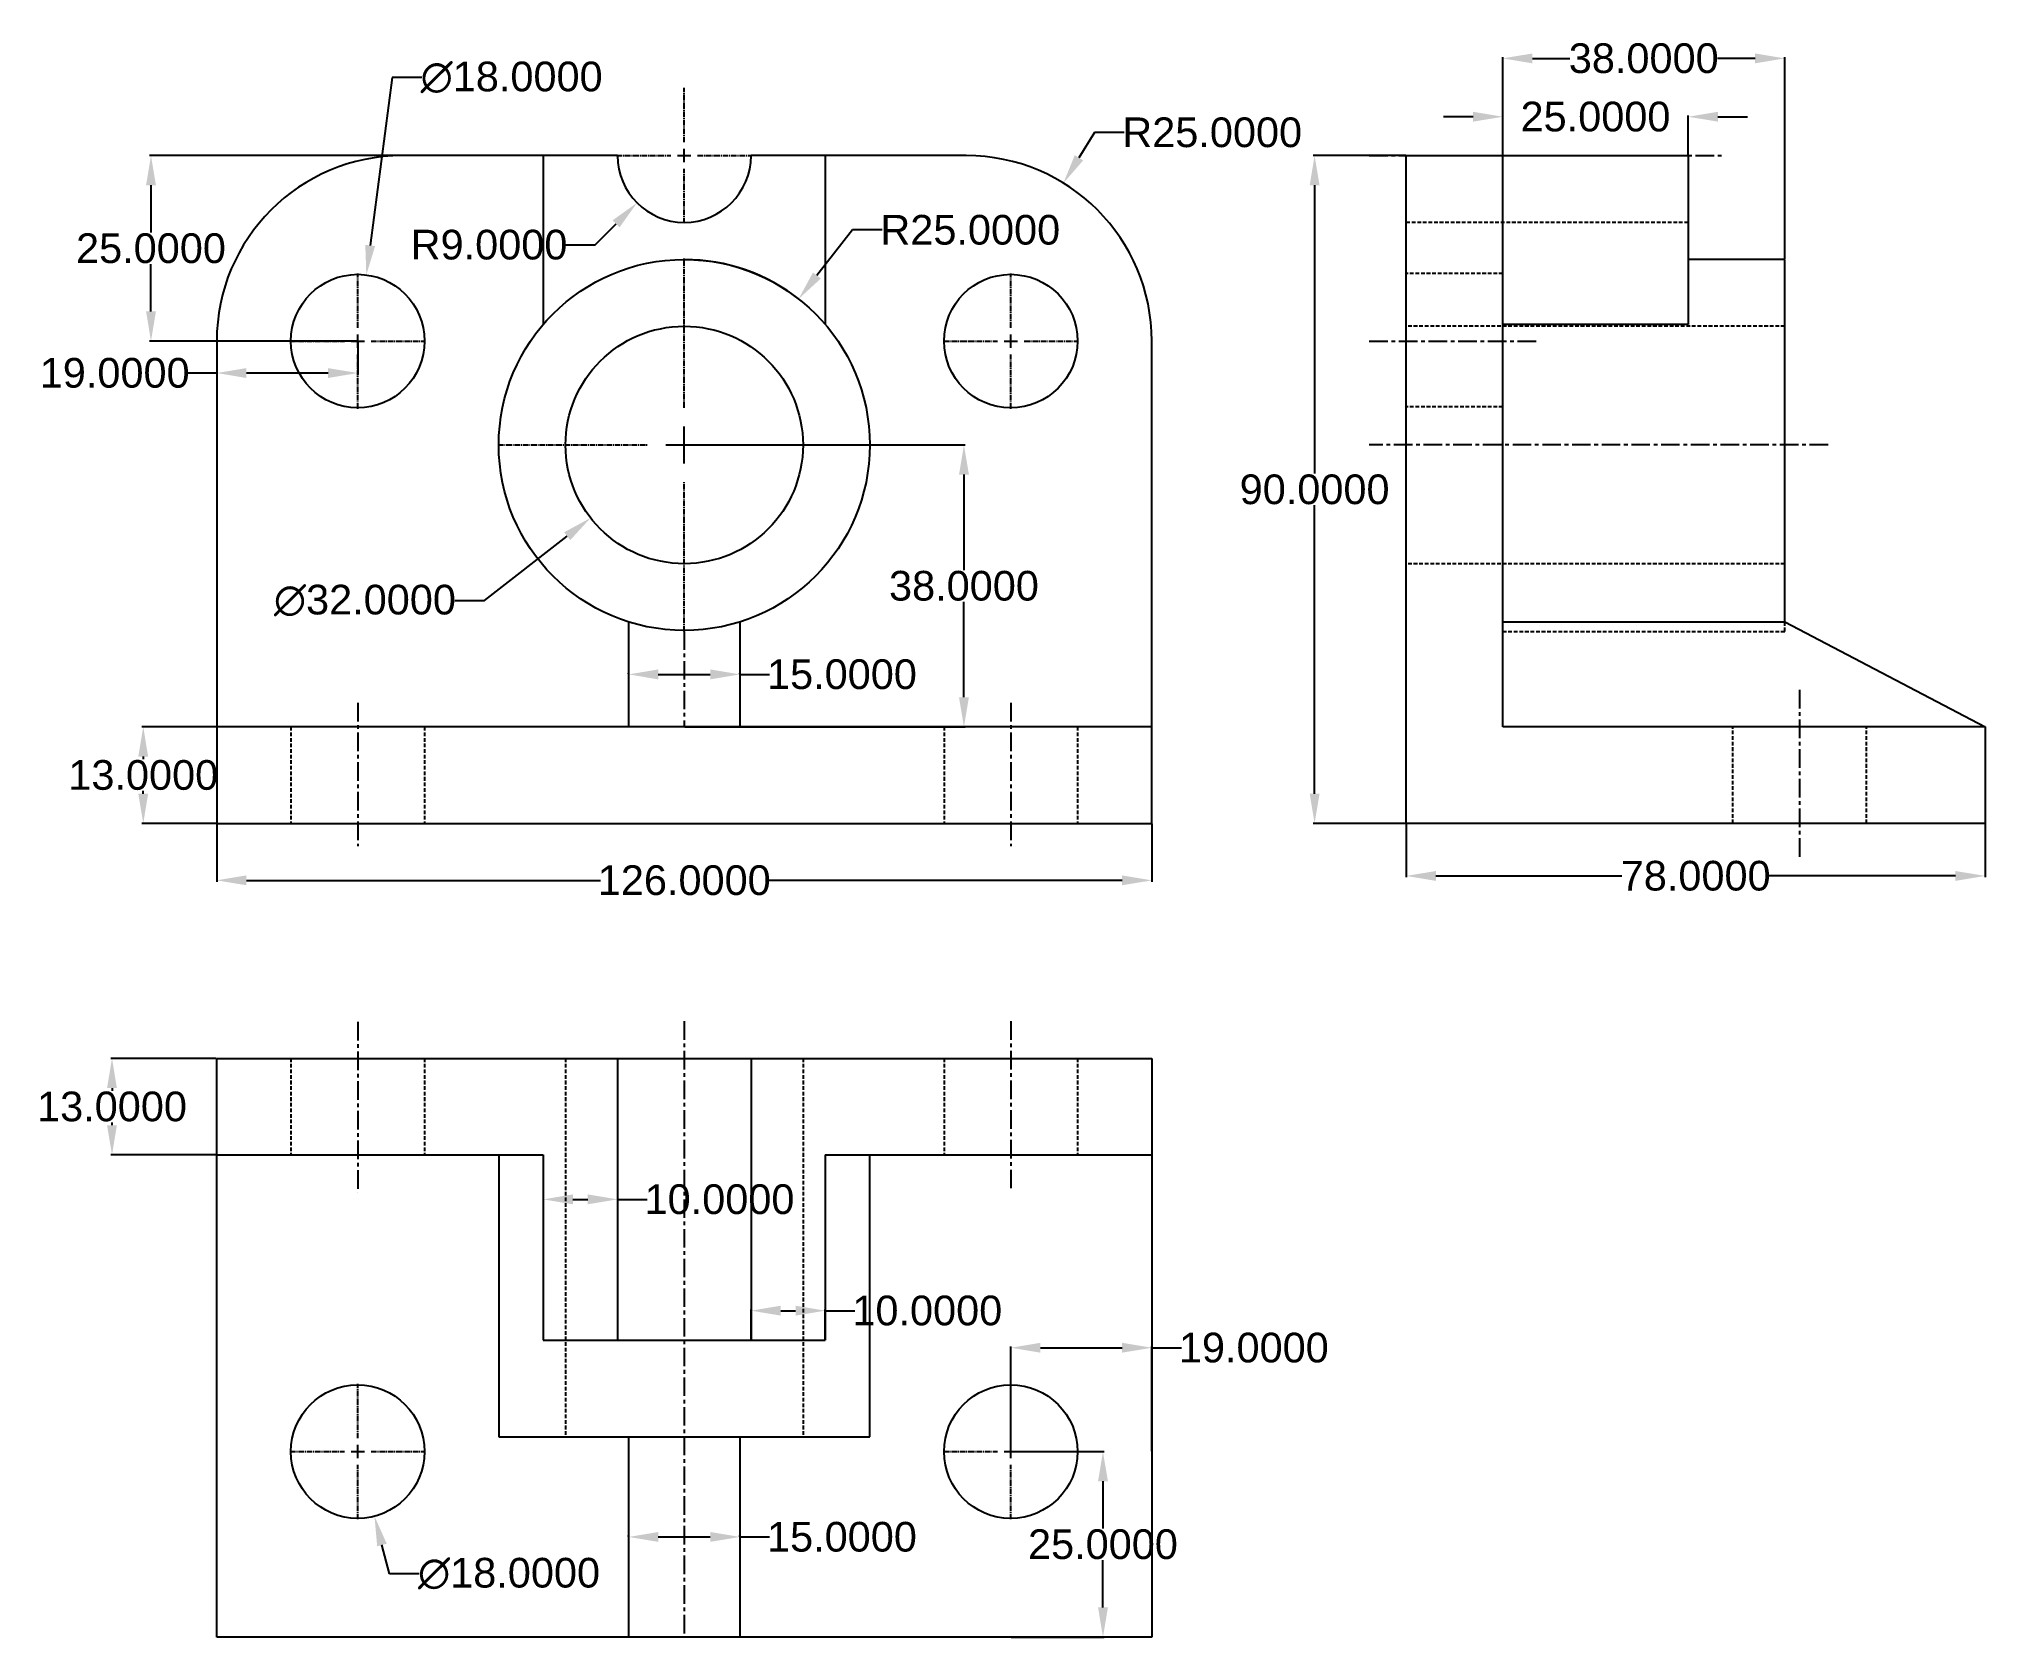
# Model space of a CAD drawing. Header units: inches. Extents: x -20 to 242, y -106 to 109.
import ezdxf

# ---------------------------------------------------------------- set-up
doc = ezdxf.new("R2010")
doc.units = ezdxf.units.IN
doc.header["$MEASUREMENT"] = 0
for name, pattern in [('CENTER2', [1.125, 0.75, -0.125, 0.125, -0.125]), ('CENTERX2', [4, 2.5, -0.5, 0.5, -0.5]), ('HIDDENX2', [0.75, 0.5, -0.25])]:
    doc.linetypes.add(name, pattern=pattern)
doc.layers.add('Layer1', color=130, linetype='HIDDENX2')
doc.layers.add('Layer2', color=20, linetype='CENTERX2')
doc.styles.get("Standard").update_dxf_attribs({"font": 'arial.ttf'})
doc.dimstyles.get("Standard").update_dxf_attribs({"dimtxt": 4, "dimasz": 4, "dimexe": 0.18, "dimexo": 0.0625, "dimgap": 0.09, "dimtad": 0, "dimtih": 1, "dimtoh": 1, "dimdec": 4, "dimzin": 0, "dimdsep": 46, "dimtxsty": 'Standard', "dimcen": 0.09, "dimclrd": 3, "dimclrt": 2, "dimadec": 0, "dimazin": 0, "dimtfac": 1, "dimtdec": 4, "dimtofl": 0, "dimtmove": 0, "dimatfit": 3, "dimfxl": 1, "dimtolj": 1, "dimtzin": 0, "dimarcsym": 0})

# ---------------------------------------------------------------- blocks, each defined once
blk = doc.blocks.new('*U1')
at = {"layer": 'Layer2', "color": 0, "linetype": 'CENTER2', "transparency": 16777216}
for p, q in [((0, 1.8), (0, 9.12)), ((-9.12, 0), (-1.8, 0)), ((1.8, 0), (9.12, 0)), ((0, -9.12), (0, -1.8))]:
    blk.add_line(p, q, dxfattribs=at)
at = {"layer": 'Layer2', "color": 0, "linetype": 'Continuous', "transparency": 16777216}
for p, q in [((-0.9, 0), (0.9, 0)), ((0, -0.9), (0, 0.9))]:
    blk.add_line(p, q, dxfattribs=at)
blk = doc.blocks.new('*U2')
at = {"layer": 'Layer2', "color": 0, "linetype": 'CENTER2', "transparency": 16777216}
for p, q in [((0, 1.8), (0, 9.12)), ((-9.12, 0), (-1.8, 0)), ((1.8, 0), (9.12, 0)), ((0, -9.12), (0, -1.8))]:
    blk.add_line(p, q, dxfattribs=at)
at = {"layer": 'Layer2', "color": 0, "linetype": 'Continuous', "transparency": 16777216}
for p, q in [((-0.9, 0), (0.9, 0)), ((0, -0.9), (0, 0.9))]:
    blk.add_line(p, q, dxfattribs=at)
blk = doc.blocks.new('*U3')
at = {"layer": 'Layer2', "color": 0, "linetype": 'CENTER2', "transparency": 16777216}
for p, q in [((0, 5), (0, 25.12)), ((-25.12, 0), (-5, 0)), ((5, 0), (25.12, 0)), ((0, -25.12), (0, -5))]:
    blk.add_line(p, q, dxfattribs=at)
at = {"layer": 'Layer2', "color": 0, "linetype": 'Continuous', "transparency": 16777216}
for p, q in [((-2.5, 0), (2.5, 0)), ((0, -2.5), (0, 2.5))]:
    blk.add_line(p, q, dxfattribs=at)
blk = doc.blocks.new('*U4')
at = {"layer": 'Layer2', "color": 0, "linetype": 'CENTER2', "transparency": 16777216}
for p, q in [((0, 1.8), (0, 9.12)), ((-9.12, 0), (-1.8, 0)), ((1.8, 0), (9.12, 0)), ((0, -9.12), (0, -1.8))]:
    blk.add_line(p, q, dxfattribs=at)
at = {"layer": 'Layer2', "color": 0, "linetype": 'Continuous', "transparency": 16777216}
for p, q in [((-0.9, 0), (0.9, 0)), ((0, -0.9), (0, 0.9))]:
    blk.add_line(p, q, dxfattribs=at)
blk = doc.blocks.new('*U5')
at = {"layer": 'Layer2', "color": 0, "linetype": 'CENTER2', "transparency": 16777216}
for p, q in [((0, 1.8), (0, 9.12)), ((-9.12, 0), (-1.8, 0)), ((1.8, 0), (9.12, 0)), ((0, -9.12), (0, -1.8))]:
    blk.add_line(p, q, dxfattribs=at)
at = {"layer": 'Layer2', "color": 0, "linetype": 'Continuous', "transparency": 16777216}
for p, q in [((-0.9, 0), (0.9, 0)), ((0, -0.9), (0, 0.9))]:
    blk.add_line(p, q, dxfattribs=at)
blk = doc.blocks.new('*U6')
at = {"layer": 'Layer2', "color": 0, "linetype": 'CENTER2', "transparency": 16777216}
for p, q in [((0, 1.8), (0, 9.12)), ((-9.12, 0), (-1.8, 0)), ((1.8, 0), (9.12, 0)), ((0, -9.12), (0, -1.8))]:
    blk.add_line(p, q, dxfattribs=at)
at = {"layer": 'Layer2', "color": 0, "linetype": 'Continuous', "transparency": 16777216}
for p, q in [((-0.9, 0), (0.9, 0)), ((0, -0.9), (0, 0.9))]:
    blk.add_line(p, q, dxfattribs=at)
blk = doc.blocks.new('*D9')
at = {"color": 3, "lineweight": -2, "transparency": 16777216}
for p, q in [((89.74, 83.46), (84.93, 77.32)), ((93.74, 83.46), (89.74, 83.46))]:
    blk.add_line(p, q, dxfattribs=at)
at = {"color": 0, "lineweight": -2, "transparency": 16777216}
for p, q in [((66.96, 54.48), (67.14, 54.48)), ((67.05, 54.39), (67.05, 54.57))]:
    blk.add_line(p, q, dxfattribs=at)
blk.add_arc((67.05, 54.48), 25, 51.53, 89.8568, dxfattribs=at)
at = {"color": 3, "transparency": 16777216}
blk.add_solid([(84.4, 77.73), (85.45, 76.91), (82.46, 74.17)], dxfattribs=at)
at = {"layer": 'Defpoints', "color": 0, "transparency": 16777216}
for p in [(82.46, 74.17), (67.05, 54.48)]:
    blk.add_point(p, dxfattribs=at)
at = {"color": 2, "transparency": 16777216, "insert": (105.59, 83.46), "char_height": 4, "attachment_point": 5}
blk.add_mtext('\\A1;R25.0000', dxfattribs=at)
blk = doc.blocks.new('*D10')
at = {"color": 0, "lineweight": -2, "transparency": 16777216}
for p, q in [((66.96, 54.48), (67.14, 54.48)), ((67.05, 54.39), (67.05, 54.57))]:
    blk.add_line(p, q, dxfattribs=at)
at = {"color": 3, "lineweight": -2, "transparency": 16777216}
for p, q in [((40.13, 33.51), (51.28, 42.19)), ((36.13, 33.51), (40.13, 33.51))]:
    blk.add_line(p, q, dxfattribs=at)
at = {"color": 3, "transparency": 16777216}
blk.add_solid([(50.87, 42.72), (51.69, 41.66), (54.43, 44.65)], dxfattribs=at)
at = {"layer": 'Defpoints', "color": 0, "transparency": 16777216}
for p in [(79.67, 64.32), (54.43, 44.65)]:
    blk.add_point(p, dxfattribs=at)
at = {"color": 2, "transparency": 16777216, "insert": (24.02, 33.51), "char_height": 4, "attachment_point": 5}
blk.add_mtext('\\A1;∅32.0000', dxfattribs=at)
blk = doc.blocks.new('*D11')
at = {"color": 0, "lineweight": -2, "transparency": 16777216}
for p, q in [((66.96, 93.48), (67.14, 93.48)), ((67.05, 93.39), (67.05, 93.57))]:
    blk.add_line(p, q, dxfattribs=at)
at = {"color": 3, "lineweight": -2, "transparency": 16777216}
for p, q in [((55.04, 81.46), (57.86, 84.29)), ((51.04, 81.46), (55.04, 81.46))]:
    blk.add_line(p, q, dxfattribs=at)
at = {"color": 3, "transparency": 16777216}
blk.add_solid([(57.39, 84.76), (58.33, 83.81), (60.69, 87.12)], dxfattribs=at)
at = {"layer": 'Defpoints', "color": 0, "transparency": 16777216}
for p in [(67.05, 93.48), (60.69, 87.12)]:
    blk.add_point(p, dxfattribs=at)
at = {"color": 2, "transparency": 16777216, "insert": (40.74, 81.46), "char_height": 4, "attachment_point": 5}
blk.add_mtext('\\A1;R9.0000', dxfattribs=at)
blk = doc.blocks.new('*D12')
at = {"color": 3, "lineweight": -2, "transparency": 16777216}
for p, q in [((122.33, 96.6), (120.24, 93.19)), ((126.33, 96.6), (122.33, 96.6))]:
    blk.add_line(p, q, dxfattribs=at)
at = {"color": 0, "lineweight": -2, "transparency": 16777216}
for p, q in [((104.96, 68.48), (105.14, 68.48)), ((105.05, 68.39), (105.05, 68.57))]:
    blk.add_line(p, q, dxfattribs=at)
at = {"color": 3, "transparency": 16777216}
blk.add_solid([(119.67, 93.54), (120.81, 92.84), (118.14, 89.78)], dxfattribs=at)
at = {"layer": 'Defpoints', "color": 0, "transparency": 16777216}
for p in [(118.14, 89.78), (105.05, 68.48)]:
    blk.add_point(p, dxfattribs=at)
at = {"color": 2, "transparency": 16777216, "insert": (138.19, 96.6), "char_height": 4, "attachment_point": 5}
blk.add_mtext('\\A1;R25.0000', dxfattribs=at)
blk = doc.blocks.new('*D13')
at = {"color": 0, "lineweight": -2, "transparency": 16777216}
for p, q in [((4.05, 68.42), (4.05, 64)), ((23.05, 68.42), (23.05, 64))]:
    blk.add_line(p, q, dxfattribs=at)
at = {"color": 3, "lineweight": -2, "transparency": 16777216}
for p, q in [((4.05, 64.18), (0.05, 64.18)), ((19.05, 64.18), (8.05, 64.18))]:
    blk.add_line(p, q, dxfattribs=at)
at = {"color": 3, "transparency": 16777216}
for points in [[(8.05, 64.84), (8.05, 63.51), (4.05, 64.18)], [(19.05, 64.84), (19.05, 63.51), (23.05, 64.18)]]:
    blk.add_solid(points, dxfattribs=at)
at = {"layer": 'Defpoints', "color": 0, "transparency": 16777216}
for p in [(4.05, 68.48), (23.05, 68.48), (4.05, 64.18)]:
    blk.add_point(p, dxfattribs=at)
at = {"color": 2, "transparency": 16777216, "insert": (-9.7, 64.18), "char_height": 4, "attachment_point": 5}
blk.add_mtext('\\A1;19.0000', dxfattribs=at)
blk = doc.blocks.new('*D14')
at = {"color": 0, "lineweight": -2, "transparency": 16777216}
for p, q in [((28.99, 93.48), (-4.99, 93.48)), ((22.99, 68.48), (-4.99, 68.48))]:
    blk.add_line(p, q, dxfattribs=at)
at = {"color": 3, "lineweight": -2, "transparency": 16777216}
for p, q in [((-4.81, 89.48), (-4.81, 83.12)), ((-4.81, 72.48), (-4.81, 78.85))]:
    blk.add_line(p, q, dxfattribs=at)
at = {"color": 3, "transparency": 16777216}
for points in [[(-5.47, 89.48), (-4.14, 89.48), (-4.81, 93.48)], [(-5.47, 72.48), (-4.14, 72.48), (-4.81, 68.48)]]:
    blk.add_solid(points, dxfattribs=at)
at = {"layer": 'Defpoints', "color": 0, "transparency": 16777216}
for p in [(-4.81, 93.48), (29.05, 93.48), (23.05, 68.48)]:
    blk.add_point(p, dxfattribs=at)
at = {"color": 2, "transparency": 16777216, "insert": (-4.81, 80.98), "char_height": 4, "attachment_point": 5}
blk.add_mtext('\\A1;25.0000', dxfattribs=at)
blk = doc.blocks.new('*D15')
at = {"color": 0, "lineweight": -2, "transparency": 16777216}
for p, q in [((4.05, 3.42), (4.05, -4.38)), ((130.05, 3.42), (130.05, -4.38))]:
    blk.add_line(p, q, dxfattribs=at)
at = {"color": 3, "lineweight": -2, "transparency": 16777216}
for p, q in [((8.05, -4.2), (55.75, -4.2)), ((126.05, -4.2), (78.36, -4.2))]:
    blk.add_line(p, q, dxfattribs=at)
at = {"color": 3, "transparency": 16777216}
for points in [[(8.05, -3.53), (8.05, -4.86), (4.05, -4.2)], [(126.05, -3.53), (126.05, -4.86), (130.05, -4.2)]]:
    blk.add_solid(points, dxfattribs=at)
at = {"layer": 'Defpoints', "color": 0, "transparency": 16777216}
for p in [(4.05, 3.48), (130.05, 3.48), (130.05, -4.2)]:
    blk.add_point(p, dxfattribs=at)
at = {"color": 2, "transparency": 16777216, "insert": (67.05, -4.2), "char_height": 4, "attachment_point": 5}
blk.add_mtext('\\A1;126.0000', dxfattribs=at)
blk = doc.blocks.new('*D16')
at = {"color": 0, "lineweight": -2, "transparency": 16777216}
for p, q in [((59.55, 23.62), (59.55, 23.74)), ((74.55, 23.62), (74.55, 23.74))]:
    blk.add_line(p, q, dxfattribs=at)
at = {"color": 3, "lineweight": -2, "transparency": 16777216}
for p, q in [((63.55, 23.56), (70.55, 23.56)), ((74.55, 23.56), (78.55, 23.56))]:
    blk.add_line(p, q, dxfattribs=at)
at = {"color": 3, "transparency": 16777216}
for points in [[(63.55, 24.23), (63.55, 22.89), (59.55, 23.56)], [(70.55, 24.23), (70.55, 22.89), (74.55, 23.56)]]:
    blk.add_solid(points, dxfattribs=at)
at = {"layer": 'Defpoints', "color": 0, "transparency": 16777216}
for p in [(59.55, 23.56), (74.55, 23.56), (74.55, 23.56)]:
    blk.add_point(p, dxfattribs=at)
at = {"color": 2, "transparency": 16777216, "insert": (88.3, 23.56), "char_height": 4, "attachment_point": 5}
blk.add_mtext('\\A1;15.0000', dxfattribs=at)
blk = doc.blocks.new('*D17')
at = {"color": 0, "lineweight": -2, "transparency": 16777216}
for p, q in [((67.11, 54.48), (104.92, 54.48)), ((67.11, 16.48), (104.92, 16.48))]:
    blk.add_line(p, q, dxfattribs=at)
at = {"color": 3, "lineweight": -2, "transparency": 16777216}
for p, q in [((104.74, 50.48), (104.74, 37.62)), ((104.74, 20.48), (104.74, 33.35))]:
    blk.add_line(p, q, dxfattribs=at)
at = {"color": 3, "transparency": 16777216}
for points in [[(104.07, 50.48), (105.41, 50.48), (104.74, 54.48)], [(104.07, 20.48), (105.41, 20.48), (104.74, 16.48)]]:
    blk.add_solid(points, dxfattribs=at)
at = {"layer": 'Defpoints', "color": 0, "transparency": 16777216}
for p in [(67.05, 54.48), (67.05, 16.48), (104.74, 16.48)]:
    blk.add_point(p, dxfattribs=at)
at = {"color": 2, "transparency": 16777216, "insert": (104.74, 35.48), "char_height": 4, "attachment_point": 5}
blk.add_mtext('\\A1;38.0000', dxfattribs=at)
blk = doc.blocks.new('*D18')
at = {"color": 0, "lineweight": -2, "transparency": 16777216}
for p, q in [((3.99, 16.48), (-6.03, 16.48)), ((3.99, 3.48), (-6.03, 3.48))]:
    blk.add_line(p, q, dxfattribs=at)
at = {"color": 3, "lineweight": -2, "transparency": 16777216}
for p, q in [((-5.85, 12.48), (-5.85, 12.12)), ((-5.85, 7.48), (-5.85, 7.85))]:
    blk.add_line(p, q, dxfattribs=at)
at = {"color": 3, "transparency": 16777216}
for points in [[(-6.52, 12.48), (-5.19, 12.48), (-5.85, 16.48)], [(-6.52, 7.48), (-5.19, 7.48), (-5.85, 3.48)]]:
    blk.add_solid(points, dxfattribs=at)
at = {"layer": 'Defpoints', "color": 0, "transparency": 16777216}
for p in [(4.05, 16.48), (-5.85, 3.48), (4.05, 3.48)]:
    blk.add_point(p, dxfattribs=at)
at = {"color": 2, "transparency": 16777216, "insert": (-5.85, 9.98), "char_height": 4, "attachment_point": 5}
blk.add_mtext('\\A1;13.0000', dxfattribs=at)
blk = doc.blocks.new('*D19')
at = {"color": 0, "lineweight": -2, "transparency": 16777216}
for p, q in [((164.27, 93.48), (151.81, 93.48)), ((164.27, 3.48), (151.81, 3.48))]:
    blk.add_line(p, q, dxfattribs=at)
at = {"color": 3, "lineweight": -2, "transparency": 16777216}
for p, q in [((151.99, 89.48), (151.99, 50.62)), ((151.99, 7.48), (151.99, 46.35))]:
    blk.add_line(p, q, dxfattribs=at)
at = {"color": 3, "transparency": 16777216}
for points in [[(151.33, 89.48), (152.66, 89.48), (151.99, 93.48)], [(151.33, 7.48), (152.66, 7.48), (151.99, 3.48)]]:
    blk.add_solid(points, dxfattribs=at)
at = {"layer": 'Defpoints', "color": 0, "transparency": 16777216}
for p in [(164.34, 93.48), (151.99, 3.48), (164.34, 3.48)]:
    blk.add_point(p, dxfattribs=at)
at = {"color": 2, "transparency": 16777216, "insert": (151.99, 48.48), "char_height": 4, "attachment_point": 5}
blk.add_mtext('\\A1;90.0000', dxfattribs=at)
blk = doc.blocks.new('*D20')
at = {"color": 3, "lineweight": -2, "transparency": 16777216}
for p, q in [((27.67, 104.02), (24.73, 81.37)), ((31.67, 104.02), (27.67, 104.02))]:
    blk.add_line(p, q, dxfattribs=at)
at = {"color": 0, "lineweight": -2, "transparency": 16777216}
for p, q in [((22.96, 68.48), (23.14, 68.48)), ((23.05, 68.39), (23.05, 68.57))]:
    blk.add_line(p, q, dxfattribs=at)
at = {"color": 3, "transparency": 16777216}
blk.add_solid([(24.07, 81.46), (25.39, 81.29), (24.21, 77.41)], dxfattribs=at)
at = {"layer": 'Defpoints', "color": 0, "transparency": 16777216}
for p in [(24.21, 77.41), (21.89, 59.56)]:
    blk.add_point(p, dxfattribs=at)
at = {"color": 2, "transparency": 16777216, "insert": (43.79, 104.02), "char_height": 4, "attachment_point": 5}
blk.add_mtext('\\A1;∅18.0000', dxfattribs=at)
blk = doc.blocks.new('*D22')
at = {"color": 3, "lineweight": -2, "transparency": 16777216}
for p, q in [((173.34, 98.72), (169.34, 98.72)), ((206.34, 98.72), (210.34, 98.72))]:
    blk.add_line(p, q, dxfattribs=at)
at = {"color": 0, "lineweight": -2, "transparency": 16777216}
for p, q in [((177.34, 93.55), (177.34, 98.9)), ((202.34, 93.55), (202.34, 98.9))]:
    blk.add_line(p, q, dxfattribs=at)
at = {"color": 3, "transparency": 16777216}
for points in [[(173.34, 99.39), (173.34, 98.06), (177.34, 98.72)], [(206.34, 99.39), (206.34, 98.06), (202.34, 98.72)]]:
    blk.add_solid(points, dxfattribs=at)
at = {"layer": 'Defpoints', "color": 0, "transparency": 16777216}
for p in [(202.34, 98.72), (177.34, 93.48), (202.34, 93.48)]:
    blk.add_point(p, dxfattribs=at)
at = {"color": 2, "transparency": 16777216, "insert": (189.84, 98.72), "char_height": 4, "attachment_point": 5}
blk.add_mtext('\\A1;25.0000', dxfattribs=at)
blk = doc.blocks.new('*D23')
at = {"color": 0, "lineweight": -2, "transparency": 16777216}
for p, q in [((177.34, 79.55), (177.34, 106.77)), ((215.34, 79.55), (215.34, 106.77))]:
    blk.add_line(p, q, dxfattribs=at)
at = {"color": 3, "lineweight": -2, "transparency": 16777216}
for p, q in [((181.34, 106.59), (186.4, 106.59)), ((211.34, 106.59), (206.27, 106.59))]:
    blk.add_line(p, q, dxfattribs=at)
at = {"color": 3, "transparency": 16777216}
for points in [[(181.34, 107.25), (181.34, 105.92), (177.34, 106.59)], [(211.34, 107.25), (211.34, 105.92), (215.34, 106.59)]]:
    blk.add_solid(points, dxfattribs=at)
at = {"layer": 'Defpoints', "color": 0, "transparency": 16777216}
for p in [(177.34, 106.59), (177.34, 79.48), (215.34, 79.48)]:
    blk.add_point(p, dxfattribs=at)
at = {"color": 2, "transparency": 16777216, "insert": (196.34, 106.59), "char_height": 4, "attachment_point": 5}
blk.add_mtext('\\A1;38.0000', dxfattribs=at)
blk = doc.blocks.new('*D24')
at = {"color": 0, "lineweight": -2, "transparency": 16777216}
for p, q in [((164.34, 3.42), (164.34, -3.78)), ((242.34, 3.42), (242.34, -3.78))]:
    blk.add_line(p, q, dxfattribs=at)
at = {"color": 3, "lineweight": -2, "transparency": 16777216}
for p, q in [((168.34, -3.6), (193.41, -3.6)), ((238.34, -3.6), (213.26, -3.6))]:
    blk.add_line(p, q, dxfattribs=at)
at = {"color": 3, "transparency": 16777216}
for points in [[(168.34, -2.94), (168.34, -4.27), (164.34, -3.6)], [(238.34, -2.94), (238.34, -4.27), (242.34, -3.6)]]:
    blk.add_solid(points, dxfattribs=at)
at = {"layer": 'Defpoints', "color": 0, "transparency": 16777216}
for p in [(164.34, 3.48), (242.34, 3.48), (242.34, -3.6)]:
    blk.add_point(p, dxfattribs=at)
at = {"color": 2, "transparency": 16777216, "insert": (203.34, -3.6), "char_height": 4, "attachment_point": 5}
blk.add_mtext('\\A1;78.0000', dxfattribs=at)
blk = doc.blocks.new('*D25')
at = {"color": 0, "lineweight": -2, "transparency": 16777216}
for p, q in [((3.99, -28.2), (-10.24, -28.2)), ((3.99, -41.2), (-10.24, -41.2))]:
    blk.add_line(p, q, dxfattribs=at)
at = {"color": 3, "lineweight": -2, "transparency": 16777216}
for p, q in [((-10.06, -32.2), (-10.06, -32.56)), ((-10.06, -37.2), (-10.06, -36.83))]:
    blk.add_line(p, q, dxfattribs=at)
at = {"color": 3, "transparency": 16777216}
for points in [[(-10.73, -32.2), (-9.4, -32.2), (-10.06, -28.2)], [(-10.73, -37.2), (-9.4, -37.2), (-10.06, -41.2)]]:
    blk.add_solid(points, dxfattribs=at)
at = {"layer": 'Defpoints', "color": 0, "transparency": 16777216}
for p in [(4.05, -28.2), (-10.06, -41.2), (4.05, -41.2)]:
    blk.add_point(p, dxfattribs=at)
at = {"color": 2, "transparency": 16777216, "insert": (-10.06, -34.7), "char_height": 4, "attachment_point": 5}
blk.add_mtext('\\A1;13.0000', dxfattribs=at)
blk = doc.blocks.new('*D28')
at = {"color": 0, "lineweight": -2, "transparency": 16777216}
for p, q in [((48.05, -41.26), (48.05, -47.38)), ((58.05, -41.26), (58.05, -47.38))]:
    blk.add_line(p, q, dxfattribs=at)
at = {"color": 3, "lineweight": -2, "transparency": 16777216}
for p, q in [((52.05, -47.2), (54.05, -47.2)), ((58.05, -47.2), (62.05, -47.2))]:
    blk.add_line(p, q, dxfattribs=at)
at = {"color": 3, "transparency": 16777216}
for points in [[(52.05, -46.53), (52.05, -47.86), (48.05, -47.2)], [(54.05, -46.53), (54.05, -47.86), (58.05, -47.2)]]:
    blk.add_solid(points, dxfattribs=at)
at = {"layer": 'Defpoints', "color": 0, "transparency": 16777216}
for p in [(48.05, -41.2), (58.05, -41.2), (58.05, -47.2)]:
    blk.add_point(p, dxfattribs=at)
at = {"color": 2, "transparency": 16777216, "insert": (71.8, -47.2), "char_height": 4, "attachment_point": 5}
blk.add_mtext('\\A1;10.0000', dxfattribs=at)
blk = doc.blocks.new('*D30')
at = {"color": 0, "lineweight": -2, "transparency": 16777216}
for p, q in [((76.05, -66.13), (76.05, -62.02)), ((86.05, -66.13), (86.05, -62.02))]:
    blk.add_line(p, q, dxfattribs=at)
at = {"color": 3, "lineweight": -2, "transparency": 16777216}
for p, q in [((80.05, -62.2), (82.05, -62.2)), ((86.05, -62.2), (90.05, -62.2))]:
    blk.add_line(p, q, dxfattribs=at)
at = {"color": 3, "transparency": 16777216}
for points in [[(80.05, -61.53), (80.05, -62.87), (76.05, -62.2)], [(82.05, -61.53), (82.05, -62.87), (86.05, -62.2)]]:
    blk.add_solid(points, dxfattribs=at)
at = {"layer": 'Defpoints', "color": 0, "transparency": 16777216}
for p in [(86.05, -62.2), (76.05, -66.2), (86.05, -66.2)]:
    blk.add_point(p, dxfattribs=at)
at = {"color": 2, "transparency": 16777216, "insert": (99.8, -62.2), "char_height": 4, "attachment_point": 5}
blk.add_mtext('\\A1;10.0000', dxfattribs=at)
blk = doc.blocks.new('*D31')
at = {"color": 0, "lineweight": -2, "transparency": 16777216}
for p, q in [((111.05, -81.13), (111.05, -67.02)), ((130.05, -81.13), (130.05, -67.02))]:
    blk.add_line(p, q, dxfattribs=at)
at = {"color": 3, "lineweight": -2, "transparency": 16777216}
for p, q in [((115.05, -67.2), (126.05, -67.2)), ((130.05, -67.2), (134.05, -67.2))]:
    blk.add_line(p, q, dxfattribs=at)
at = {"color": 3, "transparency": 16777216}
for points in [[(115.05, -66.53), (115.05, -67.86), (111.05, -67.2)], [(126.05, -66.53), (126.05, -67.86), (130.05, -67.2)]]:
    blk.add_solid(points, dxfattribs=at)
at = {"layer": 'Defpoints', "color": 0, "transparency": 16777216}
for p in [(130.05, -67.2), (111.05, -81.2), (130.05, -81.2)]:
    blk.add_point(p, dxfattribs=at)
at = {"color": 2, "transparency": 16777216, "insert": (143.8, -67.2), "char_height": 4, "attachment_point": 5}
blk.add_mtext('\\A1;19.0000', dxfattribs=at)
blk = doc.blocks.new('*D32')
at = {"color": 0, "lineweight": -2, "transparency": 16777216}
for p, q in [((111.11, -81.2), (123.65, -81.2)), ((111.11, -106.2), (123.65, -106.2))]:
    blk.add_line(p, q, dxfattribs=at)
at = {"color": 3, "lineweight": -2, "transparency": 16777216}
for p, q in [((123.47, -85.2), (123.47, -91.56)), ((123.47, -102.2), (123.47, -95.83))]:
    blk.add_line(p, q, dxfattribs=at)
at = {"color": 3, "transparency": 16777216}
for points in [[(122.81, -85.2), (124.14, -85.2), (123.47, -81.2)], [(122.81, -102.2), (124.14, -102.2), (123.47, -106.2)]]:
    blk.add_solid(points, dxfattribs=at)
at = {"layer": 'Defpoints', "color": 0, "transparency": 16777216}
for p in [(111.05, -81.2), (111.05, -106.2), (123.47, -106.2)]:
    blk.add_point(p, dxfattribs=at)
at = {"color": 2, "transparency": 16777216, "insert": (123.47, -93.7), "char_height": 4, "attachment_point": 5}
blk.add_mtext('\\A1;25.0000', dxfattribs=at)
blk = doc.blocks.new('*D33')
at = {"color": 0, "lineweight": -2, "transparency": 16777216}
for p, q in [((59.55, -92.63), (59.55, -92.52)), ((74.55, -92.63), (74.55, -92.52))]:
    blk.add_line(p, q, dxfattribs=at)
at = {"color": 3, "lineweight": -2, "transparency": 16777216}
for p, q in [((63.55, -92.7), (70.55, -92.7)), ((74.55, -92.7), (78.55, -92.7))]:
    blk.add_line(p, q, dxfattribs=at)
at = {"color": 3, "transparency": 16777216}
for points in [[(63.55, -92.03), (63.55, -93.36), (59.55, -92.7)], [(70.55, -92.03), (70.55, -93.36), (74.55, -92.7)]]:
    blk.add_solid(points, dxfattribs=at)
at = {"layer": 'Defpoints', "color": 0, "transparency": 16777216}
for p in [(59.55, -92.7), (74.55, -92.7), (74.55, -92.7)]:
    blk.add_point(p, dxfattribs=at)
at = {"color": 2, "transparency": 16777216, "insert": (88.3, -92.7), "char_height": 4, "attachment_point": 5}
blk.add_mtext('\\A1;15.0000', dxfattribs=at)
blk = doc.blocks.new('*D34')
at = {"color": 0, "lineweight": -2, "transparency": 16777216}
for p, q in [((22.96, -81.2), (23.14, -81.2)), ((23.05, -81.29), (23.05, -81.11))]:
    blk.add_line(p, q, dxfattribs=at)
at = {"color": 3, "lineweight": -2, "transparency": 16777216}
for p, q in [((27.32, -97.65), (26.32, -93.78)), ((31.32, -97.65), (27.32, -97.65))]:
    blk.add_line(p, q, dxfattribs=at)
at = {"color": 3, "transparency": 16777216}
blk.add_solid([(26.96, -93.61), (25.67, -93.95), (25.31, -89.91)], dxfattribs=at)
at = {"layer": 'Defpoints', "color": 0, "transparency": 16777216}
for p in [(20.79, -72.48), (25.31, -89.91)]:
    blk.add_point(p, dxfattribs=at)
at = {"color": 2, "transparency": 16777216, "insert": (43.44, -97.65), "char_height": 4, "attachment_point": 5}
blk.add_mtext('\\A1;∅18.0000', dxfattribs=at)

msp = doc.modelspace()

# ---------------------------------------------------------------- linework, layer by layer
for p, q in [((58.0511, 93.48271), (29.0511, 93.48271)), ((48.0511, 93.48271), (48.0511, 70.73079)), ((105.0511, 93.48271), (76.0511, 93.48271)), ((86.0511, 93.48271), (86.0511, 70.73079)), ((4.0511, 68.48271), (4.0511, 3.48271)), ((130.0511, 3.48271), (130.0511, 68.48271)), ((59.5511, 30.63423), (59.5511, 16.48271)), ((74.5511, 30.63423), (74.5511, 16.48271)), ((130.0511, 16.48271), (4.0511, 16.48271)), ((4.0511, 3.48271), (130.0511, 3.48271)), ((4.0511, -28.19528), (130.0511, -28.19528)), ((4.0511, -106.19528), (4.0511, -28.19528)), ((58.0511, -28.19528), (58.0511, -66.19528)), ((76.0511, -28.19528), (76.0511, -66.19528)), ((130.0511, -28.19528), (130.0511, -106.19528)), ((4.0511, -41.19528), (48.0511, -41.19528)), ((42.0511, -41.19528), (42.0511, -79.19528)), ((48.0511, -41.19528), (48.0511, -66.19528)), ((86.0511, -41.19528), (86.0511, -66.19528)), ((86.0511, -41.19528), (130.0511, -41.19528)), ((92.0511, -79.19528), (92.0511, -41.19528)), ((48.0511, -66.19528), (57.9311, -66.19528)), ((57.9311, -66.19528), (76.1711, -66.19528)), ((76.1711, -66.19528), (86.0511, -66.19528)), ((42.0511, -79.19528), (92.0511, -79.19528)), ((59.5511, -79.19528), (59.5511, -106.19528)), ((74.5511, -79.19528), (74.5511, -106.19528)), ((130.0511, -106.19528), (4.0511, -106.19528))]:
    msp.add_line(p, q)
for centre, radius in [((67.0511, 54.48271), 25), ((23.0511, 68.48271), 9), ((111.0511, 68.48271), 9), ((67.0511, 54.48271), 16), ((23.0511, -81.19528), 9), ((111.0511, -81.19528), 9)]:
    msp.add_circle(centre, radius)
for centre, radius, start, end in [((29.0511, 68.48271), 25, 90, 180), ((67.0511, 93.48271), 9, 180, 0), ((105.0511, 68.48271), 25, 0, 90)]:
    msp.add_arc(centre, radius, start, end)
at = {"layer": 'Defpoints'}
for p, q in [((164.33628, 3.48271), (164.33628, 93.48271)), ((164.33628, 93.48271), (202.33628, 93.48271)), ((177.33628, 16.48271), (177.33628, 93.48271)), ((202.33628, 93.48271), (202.33628, 70.73079)), ((215.33628, 79.48271), (202.33628, 79.48271)), ((215.33628, 30.63423), (215.33628, 79.48271)), ((202.33628, 70.73079), (177.33628, 70.73079)), ((177.33628, 30.63423), (215.33628, 30.63423)), ((215.33628, 30.63423), (242.33628, 16.48271)), ((242.33628, 16.48271), (177.33628, 16.48271)), ((242.33628, 16.48271), (242.33628, 3.48271)), ((242.33628, 3.48271), (164.33628, 3.48271))]:
    msp.add_line(p, q, dxfattribs=at)
at = {"layer": 'Layer1'}
for p, q in [((202.33628, 84.48271), (164.33628, 84.48271)), ((177.33628, 77.60271), (164.33628, 77.60271)), ((215.33628, 70.48271), (164.33628, 70.48271)), ((177.33628, 59.60271), (164.33628, 59.60271)), ((215.33628, 38.48271), (164.33628, 38.48271)), ((177.33628, 29.36271), (215.33628, 29.36271)), ((215.33628, 29.36271), (215.33628, 30.63423)), ((14.0511, 16.48271), (14.0511, 3.48271)), ((32.0511, 16.48271), (32.0511, 3.48271)), ((102.0511, 16.48271), (102.0511, 3.48271)), ((120.0511, 16.48271), (120.0511, 3.48271)), ((208.33628, 3.48271), (208.33628, 16.48271)), ((226.33628, 3.48271), (226.33628, 16.48271)), ((14.0511, -28.19528), (14.0511, -41.19528)), ((32.0511, -28.19528), (32.0511, -41.19528)), ((51.0511, -28.19528), (51.0511, -79.19528)), ((83.0511, -28.19528), (83.0511, -79.19528)), ((102.0511, -28.19528), (102.0511, -41.19528)), ((120.0511, -28.19528), (120.0511, -41.19528))]:
    msp.add_line(p, q, dxfattribs=at)
at = {"layer": 'Layer2'}
for p, q in [((159.33628, 93.48271), (207.33628, 93.48271)), ((159.33628, 68.48271), (182.33628, 68.48271)), ((221.1799, 54.48271), (159.33628, 54.48271)), ((67.0511, 29.36271), (67.0511, 16.48271)), ((217.33628, 21.48271), (217.33628, -1.51729)), ((23.0511, 19.73305), (23.0511, 0.39898)), ((111.0511, 19.73305), (111.0511, 0.39898)), ((23.0511, -23.26317), (23.0511, -46.26317)), ((67.0511, -23.19528), (67.0511, -106.19528)), ((111.0511, -23.19528), (111.0511, -46.19528))]:
    msp.add_line(p, q, dxfattribs=at)

# ---------------------------------------------------------------- block references
at = {"layer": 'Layer2', "linetype": 'CENTER2'}
for name, p in [('*U4', (67.0511, 93.48271)), ('*U3', (67.0511, 54.48271)), ('*U2', (23.0511, 68.48271)), ('*U1', (111.0511, 68.48271)), ('*U6', (23.0511, -81.19528)), ('*U5', (111.0511, -81.19528))]:
    msp.add_blockref(name, p, dxfattribs=at)

# ---------------------------------------------------------------- dimensions: what is measured, and where the dimension line sits
for base, p1, p2, picture, middle in [((177.33628, 106.58749), (215.33628, 79.48271), (177.33628, 79.48271), '*D23', (196.33628, 106.58749)), ((202.33628, 98.72193), (177.33628, 93.48271), (202.33628, 93.48271), '*D22', (189.83628, 98.72193)), ((4.0511, 64.17717), (23.0511, 68.48271), (4.0511, 68.48271), '*D13', (-9.70056, 64.17717)), ((74.5511, 23.55847), (59.5511, 23.55847), (74.5511, 23.55847), '*D16', (88.30277, 23.55847)), ((130.0511, -4.19786), (4.0511, 3.48271), (130.0511, 3.48271), '*D15', (67.0511, -4.19786)), ((242.33628, -3.60222), (164.33628, 3.48271), (242.33628, 3.48271), '*D24', (203.33628, -3.60222)), ((58.0511, -47.19528), (48.0511, -41.19528), (58.0511, -41.19528), '*D28', (71.80277, -47.19528)), ((86.0511, -62.19998), (76.0511, -66.19528), (86.0511, -66.19528), '*D30', (99.80277, -62.19998)), ((130.0511, -67.19528), (111.0511, -81.19528), (130.0511, -81.19528), '*D31', (143.80277, -67.19528)), ((74.5511, -92.69528), (59.5511, -92.69528), (74.5511, -92.69528), '*D33', (88.30277, -92.69528))]:
    dim = msp.add_linear_dim(base=base, p1=p1, p2=p2, dimstyle='Standard')
    dim.commit()
    dim.dimension.update_dxf_attribs({"geometry": picture, "text_midpoint": middle})
for p1, p2, picture, middle in [((21.89082, 59.55782), (24.21138, 77.40761), '*D20', (43.7871, 104.02035)), ((79.67167, 64.3174), (54.43053, 44.64802), '*D10', (24.01819, 33.50741)), ((20.78867, -72.48428), (25.31353, -89.90627), '*D34', (43.4405, -97.64937))]:
    dim = msp.add_diameter_dim_2p(p1=p1, p2=p2, dimstyle='Standard')
    dim.commit()
    dim.dimension.update_dxf_attribs({"geometry": picture, "text_midpoint": middle, "dimtype": 163})
for center, mpoint, picture, middle in [((105.0511, 68.48271), (118.14304, 89.78062), '*D12', (138.18645, 96.59596)), ((67.0511, 93.48271), (60.69009, 87.1158), '*D11', (40.73576, 81.45632))]:
    dim = msp.add_radius_dim(center=center, mpoint=mpoint, dimstyle='Standard')
    dim.commit()
    dim.dimension.update_dxf_attribs({"geometry": picture, "text_midpoint": middle})
for base, p1, p2, picture, middle in [((-4.8051, 93.48271), (23.0511, 68.48271), (29.0511, 93.48271), '*D14', (-4.8051, 80.98271)), ((151.99337, 3.48271), (164.33628, 93.48271), (164.33628, 3.48271), '*D19', (151.99337, 48.48271)), ((104.74123, 16.48271), (67.0511, 54.48271), (67.0511, 16.48271), '*D17', (104.74123, 35.48271)), ((-5.85424, 3.48271), (4.0511, 16.48271), (4.0511, 3.48271), '*D18', (-5.85424, 9.98271)), ((-10.06439, -41.19528), (4.0511, -28.19528), (4.0511, -41.19528), '*D25', (-10.06439, -34.69528)), ((123.47494, -106.19528), (111.0511, -81.19528), (111.0511, -106.19528), '*D32', (123.47494, -93.69528))]:
    dim = msp.add_linear_dim(base=base, p1=p1, p2=p2, angle=90, dimstyle='Standard')
    dim.commit()
    dim.dimension.update_dxf_attribs({"geometry": picture, "text_midpoint": middle})
dim = msp.add_radius_dim(center=(67.0511, 54.48271), mpoint=(82.4624, 74.16752), dimstyle='Standard')
dim.commit()
dim.dimension.update_dxf_attribs({"geometry": '*D9', "text_midpoint": (105.58996, 83.45803), "dimtype": 164})

doc.saveas('drawing.dxf')
